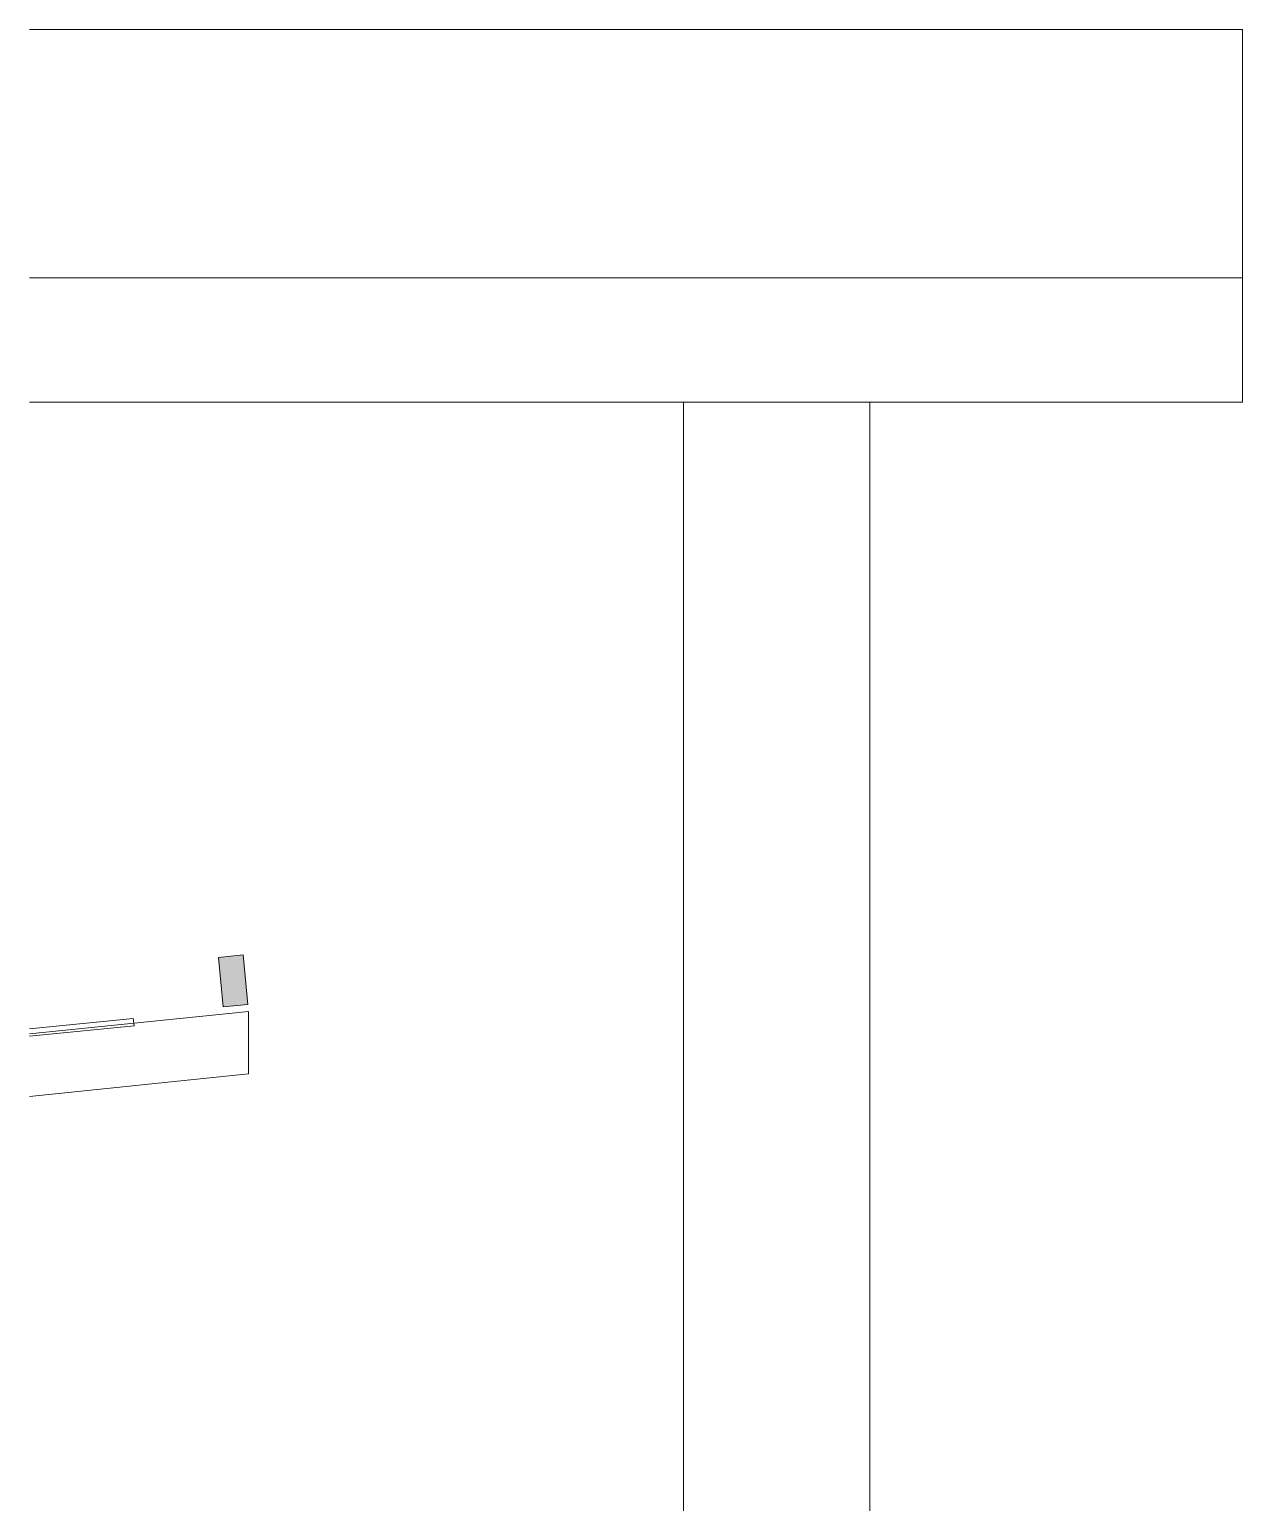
# Model space of a CAD drawing. Header units: millimetres. Extents: x 9199 to 175431, y -4466 to 35300.
# Drawn here: x 13035 to 14988, y 2928 to 5300 of the extents above; entities that cross this region are included whole.
import ezdxf

# ---------------------------------------------------------------- set-up
doc = ezdxf.new("R2010")
doc.units = ezdxf.units.MM
for name, color, linetype, lineweight in [('A-FLOR', 192, 'Continuous', 9), ('A-GLAZ-CURT', 52, 'Continuous', 9), ('A-GLAZ-CWMG', 51, 'Continuous', 9), ('A-WALL', 113, 'Continuous', 9), ('S-COLS', 52, 'Continuous', 9)]:
    doc.layers.add(name, color=color, linetype=linetype, lineweight=lineweight)

# ---------------------------------------------------------------- blocks, each defined once
blk = doc.blocks.new('TRỤ ĐỂ XE ĐẦU HỒI - TRỤ ĐỂ XE ĐẦU HỒI-2550560-TKCS_MẶT ĐỨNG HƯỚNG ĐÔNG')
at = {"layer": 'S-COLS'}
for p, q in [((13035.5, 3682.3), (13388.2, 3718.4)), ((13388.2, 3617.9), (13388.2, 3718.4)), ((13388.2, 3617.9), (13035.5, 3581.7))]:
    blk.add_line(p, q, dxfattribs=at)
blk = doc.blocks.new('Rectangular Mullion - 40 x 80mm-2358312-TKCS_MẶT ĐỨNG HƯỚNG ĐÔNG')
at = {"layer": 'A-GLAZ-CWMG'}
blk.add_hatch(color=256, dxfattribs=at).paths.add_polyline_path([(13347.4, 3725.9), (13387.2, 3729.9), (13379.3, 3809.5), (13339.5, 3805.5)])
for p, q in [((13379.3, 3809.5), (13339.5, 3805.5)), ((13339.5, 3805.5), (13347.4, 3725.9)), ((13387.2, 3729.9), (13379.3, 3809.5)), ((13347.4, 3725.9), (13387.2, 3729.9))]:
    blk.add_line(p, q, dxfattribs=at)
blk = doc.blocks.new('System Panel - Glazed-2358310-TKCS_MẶT ĐỨNG HƯỚNG ĐÔNG')
at = {"layer": 'A-GLAZ-CURT'}
h = blk.add_hatch(dxfattribs=at)
h.set_pattern_fill('FP_1', color=256, style=0, pattern_type=2)
h.set_pattern_definition([(63.435, (53179.2, 1304.34), (-0.001, 1524.001), [532.463, -2875.304]), (63.435, (51655.2, 1304.34), (-0.001, 1524.001), [532.463, -2875.304]), (63.435, (53908.74, 1598.8), (-0.001, 1524.001), [532.463, -2875.304]), (63.435, (52384.74, 1598.8), (-0.001, 1524.001), [532.463, -2875.304]), (63.435, (53798.3, 1494.84), (-0.001, 1524.001), [532.463, -2875.304]), (63.435, (52274.3, 1494.84), (-0.001, 1524.001), [532.463, -2875.304]), (63.435, (53685.8, 2090.1), (-0.001, 1524.001), [258.8, -3148.965]), (63.435, (52161.8, 2090.1), (-0.001, 1524.001), [258.8, -3148.965]), (63.435, (53612.15, 1997.95), (-0.001, 1524.001), [532.463, -2875.304]), (63.435, (52088.15, 1997.95), (-0.001, 1524.001), [532.463, -2875.304]), (63.435, (53625.14, 2064.1), (-0.001, 1524.001), [532.463, -2875.304]), (63.435, (52101.14, 2064.1), (-0.001, 1524.001), [532.463, -2875.304]), (63.435, (53010.3, 1773.94), (-0.001, 1524.001), [532.463, -2875.304]), (63.435, (51486.3, 1773.94), (-0.001, 1524.001), [532.463, -2875.304]), (63.435, (53023.3, 1851.9), (-0.001, 1524.001), [532.463, -2875.304]), (63.435, (51499.3, 1851.9), (-0.001, 1524.001), [532.463, -2875.304]), (63.435, (53026.8, 1908.1), (-0.001, 1524.001), [532.463, -2875.304]), (63.435, (51502.8, 1908.1), (-0.001, 1524.001), [532.463, -2875.304])])
h.paths.add_polyline_path([(13035.5, 3678.6), (13203.8, 3695.5), (13202.6, 3707.4), (13035.5, 3690.7)])
for p, q in [((13035.5, 3690.7), (13202.6, 3707.4)), ((13203.8, 3695.5), (13202.6, 3707.4)), ((13203.8, 3695.5), (13035.5, 3678.6))]:
    blk.add_line(p, q, dxfattribs=at)

msp = doc.modelspace()

# ---------------------------------------------------------------- linework, layer by layer
at = {"layer": 'A-FLOR'}
for p, q in [((13035.5, 4900), (14988.2, 4900)), ((14988.2, 4900), (14988.2, 4700)), ((14988.2, 4700), (13035.5, 4700))]:
    msp.add_line(p, q, dxfattribs=at)
at = {"layer": 'A-WALL'}
for p, q in [((14988.2, 5300), (13035.5, 5300)), ((14988.2, 4900), (14988.2, 5300))]:
    msp.add_line(p, q, dxfattribs=at)
at = {"layer": 'S-COLS'}
for p, q in [((14088.2, 4700), (14088.2, 900)), ((14388.2, 4700), (14088.2, 4700)), ((14388.2, 4700), (14388.2, 900))]:
    msp.add_line(p, q, dxfattribs=at)

# ---------------------------------------------------------------- block references
at = {"layer": 'A-GLAZ-CURT'}
msp.add_blockref('System Panel - Glazed-2358310-TKCS_MẶT ĐỨNG HƯỚNG ĐÔNG', (0, 0), dxfattribs=at)
at = {"layer": 'A-GLAZ-CWMG'}
msp.add_blockref('Rectangular Mullion - 40 x 80mm-2358312-TKCS_MẶT ĐỨNG HƯỚNG ĐÔNG', (0, 0), dxfattribs=at)
at = {"layer": 'S-COLS'}
msp.add_blockref('TRỤ ĐỂ XE ĐẦU HỒI - TRỤ ĐỂ XE ĐẦU HỒI-2550560-TKCS_MẶT ĐỨNG HƯỚNG ĐÔNG', (0, 0), dxfattribs=at)

doc.saveas('drawing.dxf')
